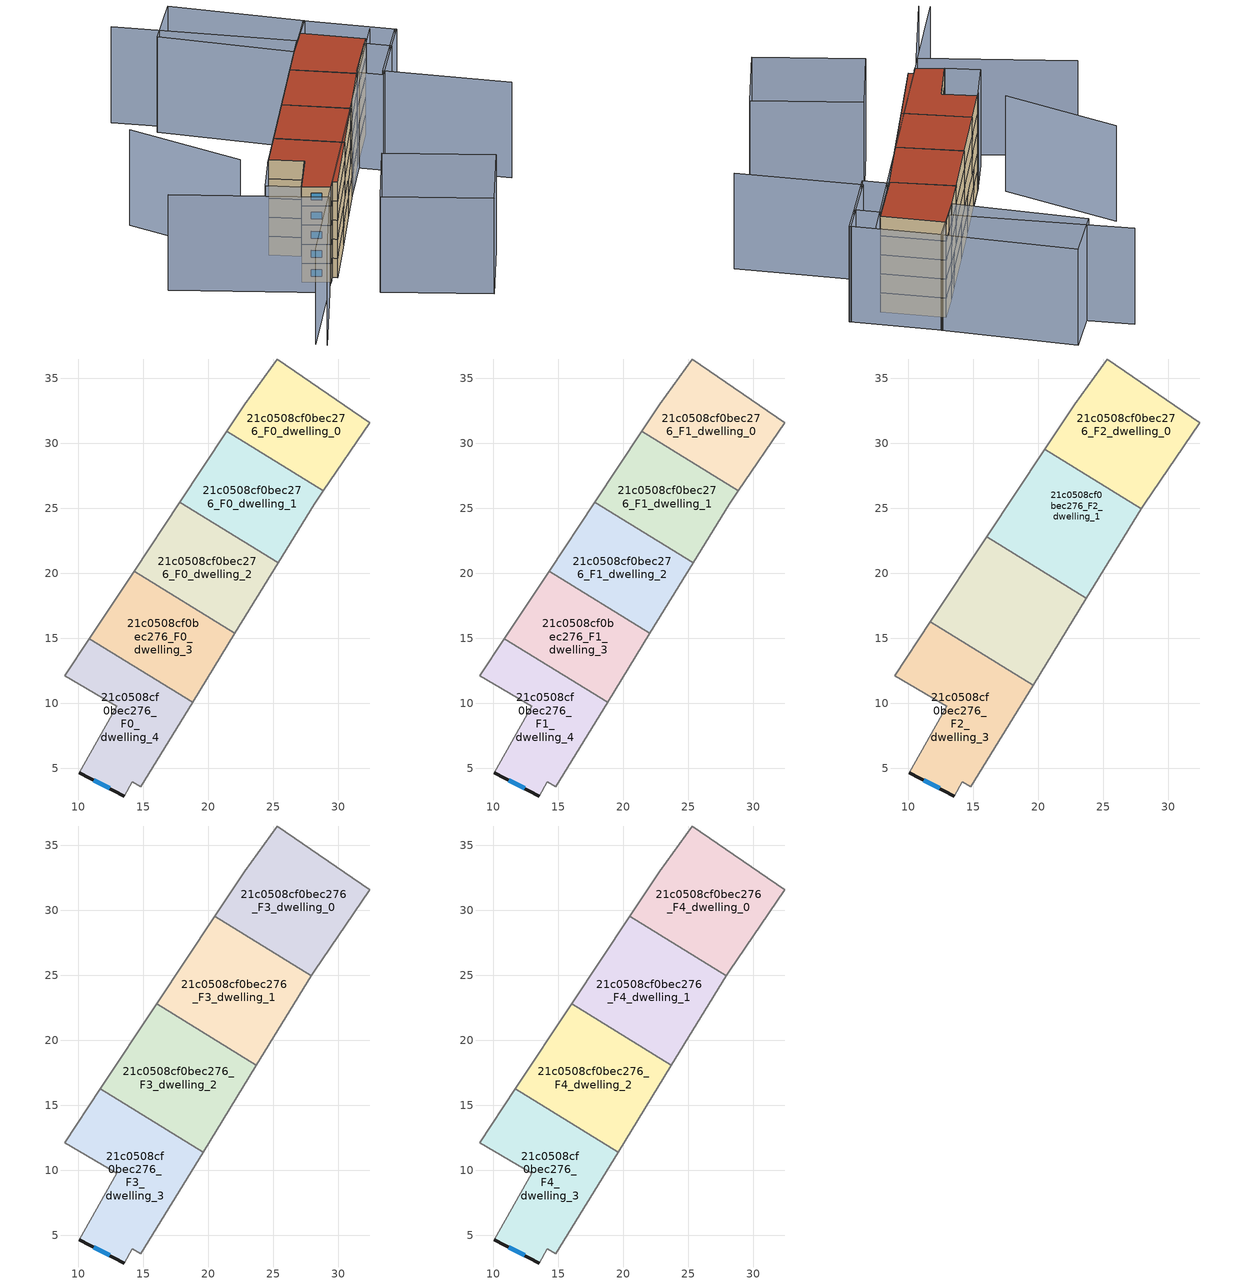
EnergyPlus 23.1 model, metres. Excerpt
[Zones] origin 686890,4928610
21c0508cf0bec276_F0_dwelling_0
 floor ground (EU_floor_Construction): 32.45,31.59 28.86,26.33 21.43,30.91 22.83,33.01 25.32,36.48 z0
 wall adiabatic (EU_wall_Construction): 28.86,26.33 32.45,31.59 25.32,36.48 22.83,33.01 21.43,30.91 z0:3
 wall to 21c0508cf0bec276_F0_dwelling_1 (EU_wall_Construction): 21.43,30.91 28.86,26.33 z0:3
21c0508cf0bec276_F0_dwelling_1
 floor ground (EU_floor_Construction): 28.86,26.33 28.16,25.3 25.4,20.81 17.83,25.47 21.43,30.91 z0
 wall adiabatic (EU_wall_Construction): 25.4,20.81 28.16,25.3 28.86,26.33 / 21.43,30.91 17.83,25.47 z0:3
 wall to 21c0508cf0bec276_F0_dwelling_2 (EU_wall_Construction): 17.83,25.47 25.4,20.81 z0:3
21c0508cf0bec276_F0_dwelling_2
 floor ground (EU_floor_Construction): 25.4,20.81 22.06,15.39 14.31,20.16 17.83,25.47 z0
 wall to 21c0508cf0bec276_F0_dwelling_3 (EU_wall_Construction): 14.31,20.16 22.06,15.39 z0:3
 wall adiabatic (EU_wall_Construction): 17.83,25.47 14.31,20.16 / 22.06,15.39 25.4,20.81 z0:3
21c0508cf0bec276_F0_dwelling_3
 floor ground (EU_floor_Construction): 22.06,15.39 18.81,10.09 10.87,14.98 14.31,20.16 z0
 wall to 21c0508cf0bec276_F0_dwelling_4 (EU_wall_Construction): 10.87,14.98 18.81,10.09 z0:3
 wall adiabatic (EU_wall_Construction): 14.31,20.16 10.87,14.98 / 18.81,10.09 22.06,15.39 z0:3
21c0508cf0bec276_F0_dwelling_4
 floor ground (EU_floor_Construction): 18.81,10.09 14.82,3.6 14.19,3.96 13.55,2.88 10.1,4.67 12.99,9.77 8.97,12.11 10.87,14.98 z0
 wall outside (EU_wall_Construction): 10.1,4.67 13.55,2.88 z0:3
 wall adiabatic (EU_wall_Construction): 10.87,14.98 8.97,12.11 12.99,9.77 10.1,4.67 / 13.55,2.88 14.19,3.96 14.82,3.6 18.81,10.09 z0:3
 window (EU_Window_Construction): 11.21,4.09 12.43,3.46 z0.97:2.03
21c0508cf0bec276_F1_dwelling_0
 floor to 21c0508cf0bec276_F0_dwelling_0 (EU_floor_Construction): 32.45,31.59 28.86,26.33 21.43,30.91 22.83,33.01 25.32,36.48 z3
 wall adiabatic (EU_wall_Construction): 28.86,26.33 32.45,31.59 25.32,36.48 22.83,33.01 21.43,30.91 z3:6
 wall to 21c0508cf0bec276_F1_dwelling_1 (EU_wall_Construction): 21.43,30.91 28.86,26.33 z3:6
21c0508cf0bec276_F1_dwelling_1
 floor to 21c0508cf0bec276_F0_dwelling_1 (EU_floor_Construction): 28.86,26.33 28.16,25.3 25.4,20.81 17.83,25.47 21.43,30.91 z3
 wall adiabatic (EU_wall_Construction): 25.4,20.81 28.16,25.3 28.86,26.33 / 21.43,30.91 17.83,25.47 z3:6
 wall to 21c0508cf0bec276_F1_dwelling_2 (EU_wall_Construction): 17.83,25.47 25.4,20.81 z3:6
21c0508cf0bec276_F1_dwelling_2
 floor to 21c0508cf0bec276_F0_dwelling_2 (EU_floor_Construction): 25.4,20.81 22.06,15.39 14.31,20.16 17.83,25.47 z3
 wall to 21c0508cf0bec276_F1_dwelling_3 (EU_wall_Construction): 14.31,20.16 22.06,15.39 z3:6
 wall adiabatic (EU_wall_Construction): 17.83,25.47 14.31,20.16 / 22.06,15.39 25.4,20.81 z3:6
21c0508cf0bec276_F1_dwelling_3
 floor to 21c0508cf0bec276_F0_dwelling_3 (EU_floor_Construction): 22.06,15.39 18.81,10.09 10.87,14.98 14.31,20.16 z3
 wall to 21c0508cf0bec276_F1_dwelling_4 (EU_wall_Construction): 10.87,14.98 18.81,10.09 z3:6
 wall adiabatic (EU_wall_Construction): 14.31,20.16 10.87,14.98 / 18.81,10.09 22.06,15.39 z3:6
21c0508cf0bec276_F1_dwelling_4
 floor to 21c0508cf0bec276_F0_dwelling_4 (EU_floor_Construction): 18.81,10.09 14.82,3.6 14.19,3.96 13.55,2.88 10.1,4.67 12.99,9.77 8.97,12.11 10.87,14.98 z3
 wall outside (EU_wall_Construction): 10.1,4.67 13.55,2.88 z3:6
 wall adiabatic (EU_wall_Construction): 10.87,14.98 8.97,12.11 12.99,9.77 10.1,4.67 / 13.55,2.88 14.19,3.96 14.82,3.6 18.81,10.09 z3:6
 window (EU_Window_Construction): 11.21,4.09 12.43,3.46 z3.97:5.03
21c0508cf0bec276_F2_dwelling_0
 floor to 21c0508cf0bec276_F1_dwelling_0 (EU_floor_Construction): 32.45,31.59 28.86,26.33 21.43,30.91 22.83,33.01 25.32,36.48 z6
 floor to 21c0508cf0bec276_F1_dwelling_1 (EU_floor_Construction): 28.86,26.33 28.16,25.3 27.95,24.97 20.52,29.54 21.43,30.91 z6
 wall adiabatic (EU_wall_Construction): 27.95,24.97 28.16,25.3 32.45,31.59 25.32,36.48 22.83,33.01 20.52,29.54 z6:9
 wall to 21c0508cf0bec276_F2_dwelling_1 (EU_wall_Construction): 20.52,29.54 27.95,24.97 z6:9
21c0508cf0bec276_F2_dwelling_1
 floor to 21c0508cf0bec276_F1_dwelling_1 (EU_floor_Construction): 27.95,24.97 25.4,20.81 17.83,25.47 20.52,29.54 z6
 floor to 21c0508cf0bec276_F1_dwelling_2 (EU_floor_Construction): 25.4,20.81 23.72,18.08 16.06,22.8 17.83,25.47 z6
 wall to 21c0508cf0bec276_F2_dwelling_2 (EU_wall_Construction): 16.06,22.8 23.72,18.08 z6:9
 wall adiabatic (EU_wall_Construction): 20.52,29.54 16.06,22.8 / 23.72,18.08 27.95,24.97 z6:9
21c0508cf0bec276_F2_dwelling_2
 floor to 21c0508cf0bec276_F1_dwelling_2 (EU_floor_Construction): 23.72,18.08 22.06,15.39 14.31,20.16 16.06,22.8 z6
 floor to 21c0508cf0bec276_F1_dwelling_3 (EU_floor_Construction): 22.06,15.39 19.61,11.41 11.72,16.26 14.31,20.16 z6
 wall to 21c0508cf0bec276_F2_dwelling_3 (EU_wall_Construction): 11.72,16.26 19.61,11.41 z6:9
 wall adiabatic (EU_wall_Construction): 16.06,22.8 11.72,16.26 / 19.61,11.41 23.72,18.08 z6:9
21c0508cf0bec276_F2_dwelling_3
 floor to 21c0508cf0bec276_F1_dwelling_3 (EU_floor_Construction): 19.61,11.41 18.81,10.1 10.87,14.98 11.72,16.26 z6
 floor to 21c0508cf0bec276_F1_dwelling_4 (EU_floor_Construction): 18.81,10.1 14.82,3.6 14.19,3.96 13.55,2.88 10.1,4.67 12.99,9.77 8.97,12.11 10.87,14.98 z6
 wall outside (EU_wall_Construction): 10.1,4.67 13.55,2.88 z6:9
 wall adiabatic (EU_wall_Construction): 11.72,16.26 8.97,12.11 12.99,9.77 10.1,4.67 / 13.55,2.88 14.19,3.96 14.82,3.6 19.61,11.41 z6:9
 window (EU_Window_Construction): 11.21,4.09 12.43,3.46 z6.97:8.03
21c0508cf0bec276_F3_dwelling_0
 floor to 21c0508cf0bec276_F2_dwelling_0 (EU_floor_Construction): 32.45,31.59 28.16,25.3 27.95,24.97 20.52,29.54 22.83,33.01 25.32,36.48 z9
 wall adiabatic (EU_wall_Construction): 27.95,24.97 28.16,25.3 32.45,31.59 25.32,36.48 22.83,33.01 20.52,29.54 z9:12
 wall to 21c0508cf0bec276_F3_dwelling_1 (EU_wall_Construction): 20.52,29.54 27.95,24.97 z9:12
21c0508cf0bec276_F3_dwelling_1
 floor to 21c0508cf0bec276_F2_dwelling_1 (EU_floor_Construction): 27.95,24.97 23.72,18.08 16.06,22.8 20.52,29.54 z9
 wall to 21c0508cf0bec276_F3_dwelling_2 (EU_wall_Construction): 16.06,22.8 23.72,18.08 z9:12
 wall adiabatic (EU_wall_Construction): 20.52,29.54 16.06,22.8 / 23.72,18.08 27.95,24.97 z9:12
21c0508cf0bec276_F3_dwelling_2
 floor to 21c0508cf0bec276_F2_dwelling_2 (EU_floor_Construction): 23.72,18.08 19.61,11.41 11.72,16.26 16.06,22.8 z9
 wall to 21c0508cf0bec276_F3_dwelling_3 (EU_wall_Construction): 11.72,16.26 19.61,11.41 z9:12
 wall adiabatic (EU_wall_Construction): 16.06,22.8 11.72,16.26 / 19.61,11.41 23.72,18.08 z9:12
21c0508cf0bec276_F3_dwelling_3
 floor to 21c0508cf0bec276_F2_dwelling_3 (EU_floor_Construction): 19.61,11.41 14.82,3.6 14.19,3.96 13.55,2.88 10.1,4.67 12.99,9.77 8.97,12.11 11.72,16.26 z9
 wall outside (EU_wall_Construction): 10.1,4.67 13.55,2.88 z9:12
 wall adiabatic (EU_wall_Construction): 11.72,16.26 8.97,12.11 12.99,9.77 10.1,4.67 / 13.55,2.88 14.19,3.96 14.82,3.6 19.61,11.41 z9:12
 window (EU_Window_Construction): 11.21,4.09 12.43,3.46 z9.97:11.03
21c0508cf0bec276_F4_dwelling_0
 floor to 21c0508cf0bec276_F3_dwelling_0 (EU_floor_Construction): 32.45,31.59 28.16,25.3 27.95,24.97 20.52,29.54 22.83,33.01 25.32,36.48 z12
 wall adiabatic (EU_wall_Construction): 27.95,24.97 28.16,25.3 32.45,31.59 25.32,36.48 22.83,33.01 20.52,29.54 z12:15
 wall to 21c0508cf0bec276_F4_dwelling_1 (EU_wall_Construction): 20.52,29.54 27.95,24.97 z12:15
 roof outside (EU_roof_Construction): 28.16,25.3 32.45,31.59 25.32,36.48 22.83,33.01 20.52,29.54 27.95,24.97 z15
21c0508cf0bec276_F4_dwelling_1
 floor to 21c0508cf0bec276_F3_dwelling_1 (EU_floor_Construction): 27.95,24.97 23.72,18.08 16.06,22.8 20.52,29.54 z12
 wall to 21c0508cf0bec276_F4_dwelling_2 (EU_wall_Construction): 16.06,22.8 23.72,18.08 z12:15
 wall adiabatic (EU_wall_Construction): 20.52,29.54 16.06,22.8 / 23.72,18.08 27.95,24.97 z12:15
 roof outside (EU_roof_Construction): 23.72,18.08 27.95,24.97 20.52,29.54 16.06,22.8 z15
21c0508cf0bec276_F4_dwelling_2
 floor to 21c0508cf0bec276_F3_dwelling_2 (EU_floor_Construction): 23.72,18.08 19.61,11.41 11.72,16.26 16.06,22.8 z12
 wall to 21c0508cf0bec276_F4_dwelling_3 (EU_wall_Construction): 11.72,16.26 19.61,11.41 z12:15
 wall adiabatic (EU_wall_Construction): 16.06,22.8 11.72,16.26 / 19.61,11.41 23.72,18.08 z12:15
 roof outside (EU_roof_Construction): 19.61,11.41 23.72,18.08 16.06,22.8 11.72,16.26 z15
21c0508cf0bec276_F4_dwelling_3
 floor to 21c0508cf0bec276_F3_dwelling_3 (EU_floor_Construction): 19.61,11.41 14.82,3.6 14.19,3.96 13.55,2.88 10.1,4.67 12.99,9.77 8.97,12.11 11.72,16.26 z12
 wall outside (EU_wall_Construction): 10.1,4.67 13.55,2.88 z12:15
 wall adiabatic (EU_wall_Construction): 11.72,16.26 8.97,12.11 12.99,9.77 10.1,4.67 / 13.55,2.88 14.19,3.96 14.82,3.6 19.61,11.41 z12:15
 window (EU_Window_Construction): 11.21,4.09 12.43,3.46 z12.97:14.03
 roof outside (EU_roof_Construction): 14.82,3.6 19.61,11.41 11.72,16.26 8.97,12.11 12.99,9.77 10.1,4.67 13.55,2.88 14.19,3.96 z15
shading: -6.21,10.59 12.37,0.94 / 12.37,0.94 6.81,-9.74 / -4.17,26.17 5.67,13.73 / 5.51,-8.98 33.98,33.46 / 45.13,14.34 31.27,24.04 / 31.27,24.04 36.82,31.96 / 3.99,48.51 24.21,35.1 / 24.21,35.1 8.58,11.53 / 31.42,-8.66 18.23,-1.87 / 18.23,-1.87 22.84,7.06 / 22.84,7.06 36.02,0.28 / 36.02,0.28 31.42,-8.66 / 8.96,12.12 13.04,9.74 / 13.04,9.74 10.06,4.6 / 10.06,4.6 5.97,6.98 / 5.97,6.98 8.96,12.12 / 31.87,30.74 34.8,28.69 / 34.8,28.69 30.97,23.22 / 30.97,23.22 28.04,25.27 / 28.04,25.27 31.87,30.74 / 27.03,38.9 37.02,31.82 / 37.02,31.82 34.78,28.67 / 34.78,28.67 24.8,35.75 / 24.8,35.75 27.03,38.9 / 12.71,49.63 27.16,38.8 / 27.16,38.8 22.83,33.01 / 22.83,33.01 8.37,43.84 / 8.37,43.84 12.71,49.63 z0:15
[Building]
EU S2 Campaign: North Axis=0; Terrain=City; Solar Distribution=FullExterior
[Site:Location]
Bologna: Latitude=44.5; Longitude=11.25; Time Zone=1; Elevation=37
[SizingPeriod:WeatherFileDays]
AnnualSizingPeriod: Begin Month=1; Begin Day of Month=1; End Month=12; End Day of Month=31; Day of Week for Start Day=Monday; Use Weather File Daylight Saving Period=No; Use Weather File Rain and Snow Indicators=No
[MATERIAL]
EU_InternalMass_Material: Roughness=MediumRough; Thickness=0.1; Conductivity=1; Density=1800; Specific Heat=900; Thermal Absorptance=0.9; Solar Absorptance=0.7; Visible Absorptance=0.7
[MATERIAL:NOMASS] Roughness=MediumRough; Thermal Absorptance=0.9; Solar Absorptance=0.7; Visible Absorptance=0.7
Name | Thermal Resistance
EU_wall_NoMass | 0.779417
EU_roof_NoMass | 0.435466
EU_floor_NoMass | 0.588222
[WINDOWMATERIAL:SIMPLEGLAZINGSYSTEM]
EU_Window_SimpleGlazing: UFactor=5.16242; Solar Heat Gain Coefficient=0.85; Visible Transmittance=0.85
[CONSTRUCTION]
EU_wall_Construction: EU_wall_NoMass
EU_roof_Construction: EU_roof_NoMass
EU_floor_Construction: EU_floor_NoMass
EU_Window_Construction: EU_Window_SimpleGlazing
EU_InternalMass_Construction: EU_InternalMass_Material
[ZONE] Type=1; Multiplier=1; Ceiling Height=autocalculate; Floor Area=autocalculate; Part of Total Floor Area=Yes
Name | Volume
21c0508cf0bec276_F0_dwelling_0; 21c0508cf0bec276_F1_dwelling_0 | 171.809
21c0508cf0bec276_F2_dwelling_0; 21c0508cf0bec276_F3_dwelling_0; 21c0508cf0bec276_F4_dwelling_0 | 214.767
21c0508cf0bec276_F0_dwelling_1; 21c0508cf0bec276_F1_dwelling_1 | 171.819
21c0508cf0bec276_F2_dwelling_1; 21c0508cf0bec276_F3_dwelling_1; 21c0508cf0bec276_F4_dwelling_1 | 214.778
21c0508cf0bec276_F0_dwelling_2; 21c0508cf0bec276_F1_dwelling_2 | 171.831
21c0508cf0bec276_F2_dwelling_2; 21c0508cf0bec276_F3_dwelling_2; 21c0508cf0bec276_F4_dwelling_2 | 214.77
21c0508cf0bec276_F0_dwelling_3; 21c0508cf0bec276_F1_dwelling_3 | 171.814
21c0508cf0bec276_F2_dwelling_3; 21c0508cf0bec276_F3_dwelling_3; 21c0508cf0bec276_F4_dwelling_3 | 214.774
21c0508cf0bec276_F0_dwelling_4; 21c0508cf0bec276_F1_dwelling_4 | 171.824
[INTERNALMASS] Construction=EU_InternalMass_Construction
Name | Zone or ZoneList | Surface Area
21c0508cf0bec276_F0_dwelling_0_EU_InternalMass | 21c0508cf0bec276_F0_dwelling_0 | 57.2695
21c0508cf0bec276_F0_dwelling_1_EU_InternalMass | 21c0508cf0bec276_F0_dwelling_1 | 57.2733
21c0508cf0bec276_F0_dwelling_2_EU_InternalMass | 21c0508cf0bec276_F0_dwelling_2 | 57.277
21c0508cf0bec276_F0_dwelling_3_EU_InternalMass | 21c0508cf0bec276_F0_dwelling_3 | 57.2715
21c0508cf0bec276_F0_dwelling_4_EU_InternalMass | 21c0508cf0bec276_F0_dwelling_4 | 57.2746
21c0508cf0bec276_F1_dwelling_0_EU_InternalMass | 21c0508cf0bec276_F1_dwelling_0 | 57.2695
21c0508cf0bec276_F1_dwelling_1_EU_InternalMass | 21c0508cf0bec276_F1_dwelling_1 | 57.2733
21c0508cf0bec276_F1_dwelling_2_EU_InternalMass | 21c0508cf0bec276_F1_dwelling_2 | 57.277
21c0508cf0bec276_F1_dwelling_3_EU_InternalMass | 21c0508cf0bec276_F1_dwelling_3 | 57.2715
21c0508cf0bec276_F1_dwelling_4_EU_InternalMass | 21c0508cf0bec276_F1_dwelling_4 | 57.2746
21c0508cf0bec276_F2_dwelling_0_EU_InternalMass | 21c0508cf0bec276_F2_dwelling_0 | 71.5894
21c0508cf0bec276_F2_dwelling_1_EU_InternalMass | 21c0508cf0bec276_F2_dwelling_1 | 71.5923
21c0508cf0bec276_F2_dwelling_2_EU_InternalMass | 21c0508cf0bec276_F2_dwelling_2 | 71.5901
21c0508cf0bec276_F2_dwelling_3_EU_InternalMass | 21c0508cf0bec276_F2_dwelling_3 | 71.5914
21c0508cf0bec276_F3_dwelling_0_EU_InternalMass | 21c0508cf0bec276_F3_dwelling_0 | 71.5894
21c0508cf0bec276_F3_dwelling_1_EU_InternalMass | 21c0508cf0bec276_F3_dwelling_1 | 71.5923
21c0508cf0bec276_F3_dwelling_2_EU_InternalMass | 21c0508cf0bec276_F3_dwelling_2 | 71.5901
21c0508cf0bec276_F3_dwelling_3_EU_InternalMass | 21c0508cf0bec276_F3_dwelling_3 | 71.5914
21c0508cf0bec276_F4_dwelling_0_EU_InternalMass | 21c0508cf0bec276_F4_dwelling_0 | 71.5894
21c0508cf0bec276_F4_dwelling_1_EU_InternalMass | 21c0508cf0bec276_F4_dwelling_1 | 71.5923
21c0508cf0bec276_F4_dwelling_2_EU_InternalMass | 21c0508cf0bec276_F4_dwelling_2 | 71.5901
21c0508cf0bec276_F4_dwelling_3_EU_InternalMass | 21c0508cf0bec276_F4_dwelling_3 | 71.5914
[OTHEREQUIPMENT] Fuel Type=Electricity; Design Level Calculation Method=Watts/Area; Power per Zone Floor Area=1; Fraction Latent=0; Fraction Radiant=0; Fraction Lost=0; Carbon Dioxide Generation Rate=0; EndUse Subcategory=EU_Step8_InternalGains
Name | Zone or ZoneList or Space or SpaceList | Schedule
EU_Step8_InternalGain_21c0508cf0bec276_F0_dwelling_0_f000 | 21c0508cf0bec276_F0_dwelling_0 | EU_Step8_GainSchedule_21c0508cf0bec276_F0_dwelling_0_f000
EU_Step8_InternalGain_21c0508cf0bec276_F0_dwelling_1_f000 | 21c0508cf0bec276_F0_dwelling_1 | EU_Step8_GainSchedule_21c0508cf0bec276_F0_dwelling_1_f000
EU_Step8_InternalGain_21c0508cf0bec276_F0_dwelling_2_f000 | 21c0508cf0bec276_F0_dwelling_2 | EU_Step8_GainSchedule_21c0508cf0bec276_F0_dwelling_2_f000
EU_Step8_InternalGain_21c0508cf0bec276_F0_dwelling_3_f000 | 21c0508cf0bec276_F0_dwelling_3 | EU_Step8_GainSchedule_21c0508cf0bec276_F0_dwelling_3_f000
EU_Step8_InternalGain_21c0508cf0bec276_F0_dwelling_4_f000 | 21c0508cf0bec276_F0_dwelling_4 | EU_Step8_GainSchedule_21c0508cf0bec276_F0_dwelling_4_f000
EU_Step8_InternalGain_21c0508cf0bec276_F1_dwelling_0_f000 | 21c0508cf0bec276_F1_dwelling_0 | EU_Step8_GainSchedule_21c0508cf0bec276_F1_dwelling_0_f000
EU_Step8_InternalGain_21c0508cf0bec276_F1_dwelling_1_f000 | 21c0508cf0bec276_F1_dwelling_1 | EU_Step8_GainSchedule_21c0508cf0bec276_F1_dwelling_1_f000
EU_Step8_InternalGain_21c0508cf0bec276_F1_dwelling_2_f000 | 21c0508cf0bec276_F1_dwelling_2 | EU_Step8_GainSchedule_21c0508cf0bec276_F1_dwelling_2_f000
EU_Step8_InternalGain_21c0508cf0bec276_F1_dwelling_3_f000 | 21c0508cf0bec276_F1_dwelling_3 | EU_Step8_GainSchedule_21c0508cf0bec276_F1_dwelling_3_f000
EU_Step8_InternalGain_21c0508cf0bec276_F1_dwelling_4_f000 | 21c0508cf0bec276_F1_dwelling_4 | EU_Step8_GainSchedule_21c0508cf0bec276_F1_dwelling_4_f000
EU_Step8_InternalGain_21c0508cf0bec276_F2_dwelling_0_f000 | 21c0508cf0bec276_F2_dwelling_0 | EU_Step8_GainSchedule_21c0508cf0bec276_F2_dwelling_0_f000
EU_Step8_InternalGain_21c0508cf0bec276_F2_dwelling_1_f000 | 21c0508cf0bec276_F2_dwelling_1 | EU_Step8_GainSchedule_21c0508cf0bec276_F2_dwelling_1_f000
EU_Step8_InternalGain_21c0508cf0bec276_F2_dwelling_2_f000 | 21c0508cf0bec276_F2_dwelling_2 | EU_Step8_GainSchedule_21c0508cf0bec276_F2_dwelling_2_f000
EU_Step8_InternalGain_21c0508cf0bec276_F2_dwelling_3_f000 | 21c0508cf0bec276_F2_dwelling_3 | EU_Step8_GainSchedule_21c0508cf0bec276_F2_dwelling_3_f000
EU_Step8_InternalGain_21c0508cf0bec276_F3_dwelling_0_f000 | 21c0508cf0bec276_F3_dwelling_0 | EU_Step8_GainSchedule_21c0508cf0bec276_F3_dwelling_0_f000
EU_Step8_InternalGain_21c0508cf0bec276_F3_dwelling_1_f000 | 21c0508cf0bec276_F3_dwelling_1 | EU_Step8_GainSchedule_21c0508cf0bec276_F3_dwelling_1_f000
EU_Step8_InternalGain_21c0508cf0bec276_F3_dwelling_2_f000 | 21c0508cf0bec276_F3_dwelling_2 | EU_Step8_GainSchedule_21c0508cf0bec276_F3_dwelling_2_f000
EU_Step8_InternalGain_21c0508cf0bec276_F3_dwelling_3_f000 | 21c0508cf0bec276_F3_dwelling_3 | EU_Step8_GainSchedule_21c0508cf0bec276_F3_dwelling_3_f000
EU_Step8_InternalGain_21c0508cf0bec276_F4_dwelling_0_f000 | 21c0508cf0bec276_F4_dwelling_0 | EU_Step8_GainSchedule_21c0508cf0bec276_F4_dwelling_0_f000
EU_Step8_InternalGain_21c0508cf0bec276_F4_dwelling_1_f000 | 21c0508cf0bec276_F4_dwelling_1 | EU_Step8_GainSchedule_21c0508cf0bec276_F4_dwelling_1_f000
EU_Step8_InternalGain_21c0508cf0bec276_F4_dwelling_2_f000 | 21c0508cf0bec276_F4_dwelling_2 | EU_Step8_GainSchedule_21c0508cf0bec276_F4_dwelling_2_f000
EU_Step8_InternalGain_21c0508cf0bec276_F4_dwelling_3_f000 | 21c0508cf0bec276_F4_dwelling_3 | EU_Step8_GainSchedule_21c0508cf0bec276_F4_dwelling_3_f000
[ZONEVENTILATION:DESIGNFLOWRATE] Schedule=EU_AlwaysOn; Design Flow Rate Calculation Method=AirChanges/Hour; Air Changes per Hour=0.712058; Ventilation Type=Natural; Fan Pressure Rise=0; Fan Total Efficiency=1; Constant Term Coefficient=1; Temperature Term Coefficient=0; Velocity Term Coefficient=0; Velocity Squared Term Coefficient=0; Minimum Indoor Temperature=-100; Maximum Indoor Temperature=100; Delta Temperature=-100; Minimum Outdoor Temperature=-100; Maximum Outdoor Temperature=100; Maximum Wind Speed=40
Name | Zone or ZoneList or Space or SpaceList
EU_ConstantAir_21c0508cf0bec276_F0_dwelling_0 | 21c0508cf0bec276_F0_dwelling_0
EU_ConstantAir_21c0508cf0bec276_F0_dwelling_1 | 21c0508cf0bec276_F0_dwelling_1
EU_ConstantAir_21c0508cf0bec276_F0_dwelling_2 | 21c0508cf0bec276_F0_dwelling_2
EU_ConstantAir_21c0508cf0bec276_F0_dwelling_3 | 21c0508cf0bec276_F0_dwelling_3
EU_ConstantAir_21c0508cf0bec276_F0_dwelling_4 | 21c0508cf0bec276_F0_dwelling_4
EU_ConstantAir_21c0508cf0bec276_F1_dwelling_0 | 21c0508cf0bec276_F1_dwelling_0
EU_ConstantAir_21c0508cf0bec276_F1_dwelling_1 | 21c0508cf0bec276_F1_dwelling_1
EU_ConstantAir_21c0508cf0bec276_F1_dwelling_2 | 21c0508cf0bec276_F1_dwelling_2
EU_ConstantAir_21c0508cf0bec276_F1_dwelling_3 | 21c0508cf0bec276_F1_dwelling_3
EU_ConstantAir_21c0508cf0bec276_F1_dwelling_4 | 21c0508cf0bec276_F1_dwelling_4
EU_ConstantAir_21c0508cf0bec276_F2_dwelling_0 | 21c0508cf0bec276_F2_dwelling_0
EU_ConstantAir_21c0508cf0bec276_F2_dwelling_1 | 21c0508cf0bec276_F2_dwelling_1
EU_ConstantAir_21c0508cf0bec276_F2_dwelling_2 | 21c0508cf0bec276_F2_dwelling_2
EU_ConstantAir_21c0508cf0bec276_F2_dwelling_3 | 21c0508cf0bec276_F2_dwelling_3
EU_ConstantAir_21c0508cf0bec276_F3_dwelling_0 | 21c0508cf0bec276_F3_dwelling_0
EU_ConstantAir_21c0508cf0bec276_F3_dwelling_1 | 21c0508cf0bec276_F3_dwelling_1
EU_ConstantAir_21c0508cf0bec276_F3_dwelling_2 | 21c0508cf0bec276_F3_dwelling_2
EU_ConstantAir_21c0508cf0bec276_F3_dwelling_3 | 21c0508cf0bec276_F3_dwelling_3
EU_ConstantAir_21c0508cf0bec276_F4_dwelling_0 | 21c0508cf0bec276_F4_dwelling_0
EU_ConstantAir_21c0508cf0bec276_F4_dwelling_1 | 21c0508cf0bec276_F4_dwelling_1
EU_ConstantAir_21c0508cf0bec276_F4_dwelling_2 | 21c0508cf0bec276_F4_dwelling_2
EU_ConstantAir_21c0508cf0bec276_F4_dwelling_3 | 21c0508cf0bec276_F4_dwelling_3
[HVACTEMPLATE:THERMOSTAT] Constant Heating Setpoint=20; Constant Cooling Setpoint=50
EU_HeatOnly_21c0508cf0bec276_F0_dwelling_0; EU_HeatOnly_21c0508cf0bec276_F0_dwelling_1; EU_HeatOnly_21c0508cf0bec276_F0_dwelling_2; EU_HeatOnly_21c0508cf0bec276_F0_dwelling_3; EU_HeatOnly_21c0508cf0bec276_F0_dwelling_4; EU_HeatOnly_21c0508cf0bec276_F1_dwelling_0; EU_HeatOnly_21c0508cf0bec276_F1_dwelling_1; EU_HeatOnly_21c0508cf0bec276_F1_dwelling_2; EU_HeatOnly_21c0508cf0bec276_F1_dwelling_3; EU_HeatOnly_21c0508cf0bec276_F1_dwelling_4; EU_HeatOnly_21c0508cf0bec276_F2_dwelling_0; EU_HeatOnly_21c0508cf0bec276_F2_dwelling_1; EU_HeatOnly_21c0508cf0bec276_F2_dwelling_2; EU_HeatOnly_21c0508cf0bec276_F2_dwelling_3; EU_HeatOnly_21c0508cf0bec276_F3_dwelling_0; EU_HeatOnly_21c0508cf0bec276_F3_dwelling_1; EU_HeatOnly_21c0508cf0bec276_F3_dwelling_2; EU_HeatOnly_21c0508cf0bec276_F3_dwelling_3; EU_HeatOnly_21c0508cf0bec276_F4_dwelling_0; EU_HeatOnly_21c0508cf0bec276_F4_dwelling_1; EU_HeatOnly_21c0508cf0bec276_F4_dwelling_2; EU_HeatOnly_21c0508cf0bec276_F4_dwelling_3
[HVACTEMPLATE:ZONE:IDEALLOADSAIRSYSTEM] System Availability Schedule=EU_AlwaysOn; Maximum Heating Supply Air Temperature=50; Minimum Cooling Supply Air Temperature=13; Maximum Heating Supply Air Humidity Ratio=0.0156; Minimum Cooling Supply Air Humidity Ratio=0.0077; Heating Limit=NoLimit; Cooling Limit=NoLimit; Heating Availability Schedule=EU_AlwaysOn; Cooling Availability Schedule=EU_CoolingOff; Dehumidification Control Type=ConstantSensibleHeatRatio; Cooling Sensible Heat Ratio=0.7; Dehumidification Setpoint=60; Humidification Control Type=None; Humidification Setpoint=30; Outdoor Air Method=None; Outdoor Air Flow Rate per Person=0.00944; Outdoor Air Flow Rate per Zone Floor Area=0; Outdoor Air Flow Rate per Zone=0; Demand Controlled Ventilation Type=None; Outdoor Air Economizer Type=NoEconomizer; Heat Recovery Type=None; Sensible Heat Recovery Effectiveness=0.7; Latent Heat Recovery Effectiveness=0.65
Name | Template Thermostat
21c0508cf0bec276_F0_dwelling_0 | EU_HeatOnly_21c0508cf0bec276_F0_dwelling_0
21c0508cf0bec276_F0_dwelling_1 | EU_HeatOnly_21c0508cf0bec276_F0_dwelling_1
21c0508cf0bec276_F0_dwelling_2 | EU_HeatOnly_21c0508cf0bec276_F0_dwelling_2
21c0508cf0bec276_F0_dwelling_3 | EU_HeatOnly_21c0508cf0bec276_F0_dwelling_3
21c0508cf0bec276_F0_dwelling_4 | EU_HeatOnly_21c0508cf0bec276_F0_dwelling_4
21c0508cf0bec276_F1_dwelling_0 | EU_HeatOnly_21c0508cf0bec276_F1_dwelling_0
21c0508cf0bec276_F1_dwelling_1 | EU_HeatOnly_21c0508cf0bec276_F1_dwelling_1
21c0508cf0bec276_F1_dwelling_2 | EU_HeatOnly_21c0508cf0bec276_F1_dwelling_2
21c0508cf0bec276_F1_dwelling_3 | EU_HeatOnly_21c0508cf0bec276_F1_dwelling_3
21c0508cf0bec276_F1_dwelling_4 | EU_HeatOnly_21c0508cf0bec276_F1_dwelling_4
21c0508cf0bec276_F2_dwelling_0 | EU_HeatOnly_21c0508cf0bec276_F2_dwelling_0
21c0508cf0bec276_F2_dwelling_1 | EU_HeatOnly_21c0508cf0bec276_F2_dwelling_1
21c0508cf0bec276_F2_dwelling_2 | EU_HeatOnly_21c0508cf0bec276_F2_dwelling_2
21c0508cf0bec276_F2_dwelling_3 | EU_HeatOnly_21c0508cf0bec276_F2_dwelling_3
21c0508cf0bec276_F3_dwelling_0 | EU_HeatOnly_21c0508cf0bec276_F3_dwelling_0
21c0508cf0bec276_F3_dwelling_1 | EU_HeatOnly_21c0508cf0bec276_F3_dwelling_1
21c0508cf0bec276_F3_dwelling_2 | EU_HeatOnly_21c0508cf0bec276_F3_dwelling_2
21c0508cf0bec276_F3_dwelling_3 | EU_HeatOnly_21c0508cf0bec276_F3_dwelling_3
21c0508cf0bec276_F4_dwelling_0 | EU_HeatOnly_21c0508cf0bec276_F4_dwelling_0
21c0508cf0bec276_F4_dwelling_1 | EU_HeatOnly_21c0508cf0bec276_F4_dwelling_1
21c0508cf0bec276_F4_dwelling_2 | EU_HeatOnly_21c0508cf0bec276_F4_dwelling_2
21c0508cf0bec276_F4_dwelling_3 | EU_HeatOnly_21c0508cf0bec276_F4_dwelling_3
[SIZING:ZONE] Zone Cooling Design Supply Air Temperature Input Method=SupplyAirTemperature; Zone Cooling Design Supply Air Temperature=13; Zone Heating Design Supply Air Temperature Input Method=SupplyAirTemperature; Zone Heating Design Supply Air Temperature=50; Zone Cooling Design Supply Air Humidity Ratio=0.008; Zone Heating Design Supply Air Humidity Ratio=0.008; Cooling Design Air Flow Method=DesignDay; Cooling Design Air Flow Rate=0; Cooling Minimum Air Flow per Zone Floor Area=0.000762; Cooling Minimum Air Flow=0; Cooling Minimum Air Flow Fraction=0.2; Heating Design Air Flow Method=DesignDay; Heating Design Air Flow Rate=0; Heating Maximum Air Flow per Zone Floor Area=0.002032; Heating Maximum Air Flow=0.141576; Heating Maximum Air Flow Fraction=0.3; Account for Dedicated Outdoor Air System=No; Dedicated Outdoor Air System Control Strategy=NeutralSupplyAir; Dedicated Outdoor Air Low Setpoint Temperature for Design=autosize; Dedicated Outdoor Air High Setpoint Temperature for Design=autosize; Zone Load Sizing Method=Sensible Load Only No Latent Load; Zone Latent Cooling Design Supply Air Humidity Ratio Input Method=HumidityRatioDifference; Zone Cooling Design Supply Air Humidity Ratio Difference=0.005; Zone Latent Heating Design Supply Air Humidity Ratio Input Method=HumidityRatioDifference; Zone Humidification Design Supply Air Humidity Ratio Difference=0.005
21c0508cf0bec276_F0_dwelling_0; 21c0508cf0bec276_F0_dwelling_1; 21c0508cf0bec276_F0_dwelling_2; 21c0508cf0bec276_F0_dwelling_3; 21c0508cf0bec276_F0_dwelling_4; 21c0508cf0bec276_F1_dwelling_0; 21c0508cf0bec276_F1_dwelling_1; 21c0508cf0bec276_F1_dwelling_2; 21c0508cf0bec276_F1_dwelling_3; 21c0508cf0bec276_F1_dwelling_4; 21c0508cf0bec276_F2_dwelling_0; 21c0508cf0bec276_F2_dwelling_1; 21c0508cf0bec276_F2_dwelling_2; 21c0508cf0bec276_F2_dwelling_3; 21c0508cf0bec276_F3_dwelling_0; 21c0508cf0bec276_F3_dwelling_1; 21c0508cf0bec276_F3_dwelling_2; 21c0508cf0bec276_F3_dwelling_3; 21c0508cf0bec276_F4_dwelling_0; 21c0508cf0bec276_F4_dwelling_1; 21c0508cf0bec276_F4_dwelling_2; 21c0508cf0bec276_F4_dwelling_3
[SCHEDULE:CONSTANT]
Name | Hourly Value
EU_AlwaysOn | 1
EU_CoolingOff | 0
[SCHEDULE:FILE] Column Number=1; Rows to Skip at Top=0; Number of Hours of Data=8760; Column Separator=Comma; Interpolate to Timestep=No; Minutes per Item=60; Adjust Schedule for Daylight Savings=Yes
Name | File
EU_Step8_GainSchedule_21c0508cf0bec276_F0_dwelling_0_f000 | ../../schedules/21c0508cf0bec276/21c0508cf0bec276_F0_dwelling_0_f000_gain.csv
EU_Step8_GainSchedule_21c0508cf0bec276_F0_dwelling_1_f000 | ../../schedules/21c0508cf0bec276/21c0508cf0bec276_F0_dwelling_1_f000_gain.csv
EU_Step8_GainSchedule_21c0508cf0bec276_F0_dwelling_2_f000 | ../../schedules/21c0508cf0bec276/21c0508cf0bec276_F0_dwelling_2_f000_gain.csv
EU_Step8_GainSchedule_21c0508cf0bec276_F0_dwelling_3_f000 | ../../schedules/21c0508cf0bec276/21c0508cf0bec276_F0_dwelling_3_f000_gain.csv
EU_Step8_GainSchedule_21c0508cf0bec276_F0_dwelling_4_f000 | ../../schedules/21c0508cf0bec276/21c0508cf0bec276_F0_dwelling_4_f000_gain.csv
EU_Step8_GainSchedule_21c0508cf0bec276_F1_dwelling_0_f000 | ../../schedules/21c0508cf0bec276/21c0508cf0bec276_F1_dwelling_0_f000_gain.csv
EU_Step8_GainSchedule_21c0508cf0bec276_F1_dwelling_1_f000 | ../../schedules/21c0508cf0bec276/21c0508cf0bec276_F1_dwelling_1_f000_gain.csv
EU_Step8_GainSchedule_21c0508cf0bec276_F1_dwelling_2_f000 | ../../schedules/21c0508cf0bec276/21c0508cf0bec276_F1_dwelling_2_f000_gain.csv
EU_Step8_GainSchedule_21c0508cf0bec276_F1_dwelling_3_f000 | ../../schedules/21c0508cf0bec276/21c0508cf0bec276_F1_dwelling_3_f000_gain.csv
EU_Step8_GainSchedule_21c0508cf0bec276_F1_dwelling_4_f000 | ../../schedules/21c0508cf0bec276/21c0508cf0bec276_F1_dwelling_4_f000_gain.csv
EU_Step8_GainSchedule_21c0508cf0bec276_F2_dwelling_0_f000 | ../../schedules/21c0508cf0bec276/21c0508cf0bec276_F2_dwelling_0_f000_gain.csv
EU_Step8_GainSchedule_21c0508cf0bec276_F2_dwelling_1_f000 | ../../schedules/21c0508cf0bec276/21c0508cf0bec276_F2_dwelling_1_f000_gain.csv
EU_Step8_GainSchedule_21c0508cf0bec276_F2_dwelling_2_f000 | ../../schedules/21c0508cf0bec276/21c0508cf0bec276_F2_dwelling_2_f000_gain.csv
EU_Step8_GainSchedule_21c0508cf0bec276_F2_dwelling_3_f000 | ../../schedules/21c0508cf0bec276/21c0508cf0bec276_F2_dwelling_3_f000_gain.csv
EU_Step8_GainSchedule_21c0508cf0bec276_F3_dwelling_0_f000 | ../../schedules/21c0508cf0bec276/21c0508cf0bec276_F3_dwelling_0_f000_gain.csv
EU_Step8_GainSchedule_21c0508cf0bec276_F3_dwelling_1_f000 | ../../schedules/21c0508cf0bec276/21c0508cf0bec276_F3_dwelling_1_f000_gain.csv
EU_Step8_GainSchedule_21c0508cf0bec276_F3_dwelling_2_f000 | ../../schedules/21c0508cf0bec276/21c0508cf0bec276_F3_dwelling_2_f000_gain.csv
EU_Step8_GainSchedule_21c0508cf0bec276_F3_dwelling_3_f000 | ../../schedules/21c0508cf0bec276/21c0508cf0bec276_F3_dwelling_3_f000_gain.csv
EU_Step8_GainSchedule_21c0508cf0bec276_F4_dwelling_0_f000 | ../../schedules/21c0508cf0bec276/21c0508cf0bec276_F4_dwelling_0_f000_gain.csv
EU_Step8_GainSchedule_21c0508cf0bec276_F4_dwelling_1_f000 | ../../schedules/21c0508cf0bec276/21c0508cf0bec276_F4_dwelling_1_f000_gain.csv
EU_Step8_GainSchedule_21c0508cf0bec276_F4_dwelling_2_f000 | ../../schedules/21c0508cf0bec276/21c0508cf0bec276_F4_dwelling_2_f000_gain.csv
EU_Step8_GainSchedule_21c0508cf0bec276_F4_dwelling_3_f000 | ../../schedules/21c0508cf0bec276/21c0508cf0bec276_F4_dwelling_3_f000_gain.csv
